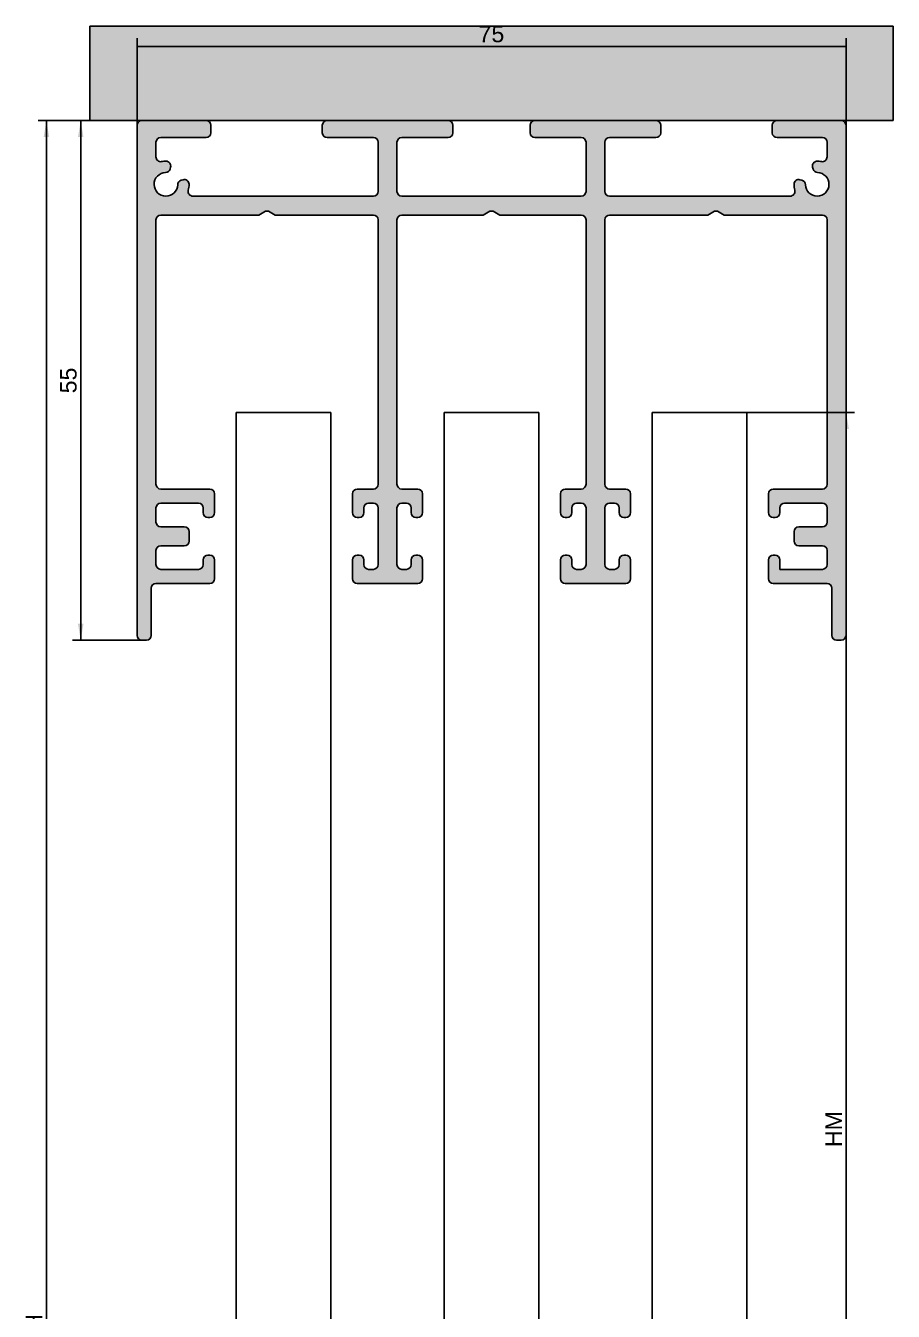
# Model space of a CAD drawing. Header units: millimetres. Extents: x -152 to 557, y 15 to 288.
# Drawn here: x 456 to 547.8, y 151.3 to 287.3 of the extents above; entities that cross this region are included whole.
import ezdxf
from ezdxf.enums import TextEntityAlignment as Align

# ---------------------------------------------------------------- set-up
doc = ezdxf.new("R2010")
doc.units = ezdxf.units.MM
doc.layers.add('Default', color=7, linetype='Continuous')
doc.layers.add('DV3_Default', color=7, linetype='Continuous')
doc.styles.add('SEACAD_Arial', font='arial.ttf')
doc.dimstyles.new('ISO', dxfattribs={"dimtxt": 1.75, "dimasz": 1.75, "dimexe": 0.875, "dimexo": 0, "dimgap": 0.4375, "dimtad": 1, "dimtxsty": 'SEACAD_Arial', "dimblk1": '_SE_FILLED', "dimblk2": '_SE_FILLED', "dimsah": 1, "dimcen": 0.875, "dimadec": 0, "dimazin": 0, "dimtfac": 0.5, "dimtdec": 3, "dimtmove": 0, "dimatfit": 3, "dimfxl": 1, "dimarcsym": 0})

# ---------------------------------------------------------------- blocks, each defined once
blk = doc.blocks.new('SE2')
at = {"layer": 'DV3_Default', "linetype": 'Continuous'}
blk.add_hatch(color=7, dxfattribs=at).paths.add_polyline_path([(462.7655945640333, 277.2853776399273), (547.7655945640473, 277.2853776399273), (547.7655945640479, 287.2853776399273), (462.7655945640333, 287.2853776399273)])
h = blk.add_hatch(color=7, dxfattribs=at)
edge = h.paths.add_edge_path()
edge.add_arc((492.7617618008057, 266.7853776399273), 0.5000000000000004, 0, 90, ccw=False)
edge.add_line((493.2617618008057, 266.7853776399273), (493.2617618008057, 238.7853776399273))
edge.add_arc((492.7617618008056, 238.7853776399273), 0.5000000000000004, 270, 360, ccw=False)
edge.add_line((492.7617618008056, 238.2853776399273), (491.0617618008056, 238.2853776399273))
edge.add_arc((491.0617618008056, 237.7853776399273), 0.5000000000000004, 90, 180)
edge.add_line((490.5617618008056, 237.7853776399273), (490.5617618008056, 235.7853776399273))
edge.add_arc((491.0617618008056, 235.7853776399273), 0.5000000000000004, 180, 270)
edge.add_line((491.0617618008056, 235.2853776399273), (491.2617618008056, 235.2853776399273))
edge.add_arc((491.2617618008057, 235.7853776399273), 0.5000000000000004, 270, 360)
edge.add_line((491.7617618008057, 235.7853776399273), (491.7617618008057, 236.2853776399273))
edge.add_arc((492.2617618008056, 236.2853776399273), 0.499999999999997, 90, 180, ccw=False)
edge.add_line((492.2617618008056, 236.7853776399273), (492.7617618008056, 236.7853776399273))
edge.add_arc((492.7617618008056, 236.2853776399273), 0.5000000000000004, 0, 90, ccw=False)
edge.add_line((493.2617618008056, 236.2853776399273), (493.2617618008056, 230.2853776399273))
edge.add_arc((492.7617618008056, 230.2853776399273), 0.5000000000000004, 270, 360, ccw=False)
edge.add_line((492.7617618008056, 229.7853776399273), (492.2617618008056, 229.7853776399273))
edge.add_arc((492.2617618008056, 230.2853776399273), 0.5000000000000004, 180, 270, ccw=False)
edge.add_line((491.7617618008056, 230.2853776399273), (491.7617618008056, 230.7853776399273))
edge.add_arc((491.2617618008056, 230.7853776399273), 0.499999999999997, 0, 90)
edge.add_line((491.2617618008056, 231.2853776399273), (491.0617618008056, 231.2853776399273))
edge.add_arc((491.0617618008056, 230.7853776399273), 0.5000000000000004, 90, 180)
edge.add_line((490.5617618008056, 230.7853776399273), (490.5617618008056, 228.7853776399273))
edge.add_arc((491.0617618008056, 228.7853776399273), 0.5000000000000004, 180, 270)
edge.add_line((491.0617618008056, 228.2853776399273), (497.4617618008057, 228.2853776399273))
edge.add_arc((497.4617618008056, 228.7853776399273), 0.5000000000000004, 270, 360)
edge.add_line((497.9617618008057, 228.7853776399273), (497.9617618008057, 230.7853776399273))
edge.add_arc((497.4617618008056, 230.7853776399273), 0.499999999999997, 0, 90)
edge.add_line((497.4617618008056, 231.2853776399273), (497.2617618008056, 231.2853776399273))
edge.add_arc((497.2617618008056, 230.7853776399273), 0.5000000000000004, 90, 180)
edge.add_line((496.7617618008056, 230.7853776399273), (496.7617618008056, 230.2853776399273))
edge.add_arc((496.2617618008056, 230.2853776399273), 0.499999999999997, 270, 360, ccw=False)
edge.add_line((496.2617618008056, 229.7853776399273), (495.7617618008056, 229.7853776399273))
edge.add_arc((495.7617618008056, 230.2853776399273), 0.5000000000000004, 180, 270, ccw=False)
edge.add_line((495.2617618008056, 230.2853776399273), (495.2617618008056, 236.2853776399273))
edge.add_arc((495.7617618008056, 236.2853776399273), 0.499999999999997, 90, 180, ccw=False)
edge.add_line((495.7617618008056, 236.7853776399273), (496.2617618008056, 236.7853776399273))
edge.add_arc((496.2617618008056, 236.2853776399273), 0.5000000000000004, 0, 90, ccw=False)
edge.add_line((496.7617618008056, 236.2853776399273), (496.7617618008056, 235.7853776399273))
edge.add_arc((497.2617618008056, 235.7853776399273), 0.5000000000000004, 180, 270)
edge.add_line((497.2617618008056, 235.2853776399273), (497.4617618008056, 235.2853776399273))
edge.add_arc((497.4617618008056, 235.7853776399273), 0.5000000000000004, 270, 360)
edge.add_line((497.9617618008057, 235.7853776399273), (497.9617618008057, 237.7853776399273))
edge.add_arc((497.4617618008056, 237.7853776399273), 0.499999999999997, 0, 90)
edge.add_line((497.4617618008056, 238.2853776399273), (495.7617618008056, 238.2853776399273))
edge.add_arc((495.7617618008056, 238.7853776399273), 0.5000000000000004, 180, 270, ccw=False)
edge.add_line((495.2617618008056, 238.7853776399273), (495.2617618008056, 266.7853776399273))
edge.add_arc((495.7617618008056, 266.7853776399273), 0.5000000000000004, 90, 180, ccw=False)
edge.add_line((495.7617618008056, 267.2853776399273), (504.3957363970213, 267.2853776399273))
edge.add_line((504.3957363970213, 267.2853776399273), (505.0885567200488, 267.6853776399273))
edge.add_line((505.0885567200488, 267.6853776399273), (505.4349668815627, 267.6853776399273))
edge.add_line((505.4349668815627, 267.6853776399273), (506.1277872045902, 267.2853776399273))
edge.add_line((506.1277872045902, 267.2853776399273), (514.7617618008059, 267.2853776399273))
edge.add_arc((514.7617618008059, 266.7853776399273), 0.5000000000000004, 0, 90, ccw=False)
edge.add_line((515.261761800806, 266.7853776399273), (515.261761800806, 238.7853776399273))
edge.add_arc((514.7617618008059, 238.7853776399273), 0.5000000000000004, 270, 360, ccw=False)
edge.add_line((514.7617618008059, 238.2853776399273), (513.0617618008058, 238.2853776399273))
edge.add_arc((513.0617618008059, 237.7853776399273), 0.5000000000000004, 90, 180)
edge.add_line((512.5617618008058, 237.7853776399273), (512.5617618008059, 235.7853776399273))
edge.add_arc((513.0617618008059, 235.7853776399273), 0.4999999999999935, 180, 270)
edge.add_line((513.0617618008059, 235.2853776399273), (513.2617618008059, 235.2853776399273))
edge.add_arc((513.2617618008059, 235.7853776399273), 0.5000000000000004, 270, 360)
edge.add_line((513.7617618008059, 235.7853776399273), (513.7617618008059, 236.2853776399273))
edge.add_arc((514.2617618008059, 236.2853776399273), 0.5000000000000004, 90, 180, ccw=False)
edge.add_line((514.2617618008059, 236.7853776399273), (514.7617618008059, 236.7853776399273))
edge.add_arc((514.7617618008059, 236.2853776399273), 0.5000000000000004, 0, 90, ccw=False)
edge.add_line((515.261761800806, 236.2853776399273), (515.2617618008059, 230.2853776399273))
edge.add_arc((514.7617618008059, 230.2853776399273), 0.4999999999999935, 270, 360, ccw=False)
edge.add_line((514.7617618008059, 229.7853776399273), (514.2617618008059, 229.7853776399273))
edge.add_arc((514.2617618008059, 230.2853776399273), 0.5000000000000004, 180, 270, ccw=False)
edge.add_line((513.7617618008059, 230.2853776399273), (513.7617618008059, 230.7853776399273))
edge.add_arc((513.2617618008059, 230.7853776399273), 0.4999999999999935, 0, 90)
edge.add_line((513.2617618008059, 231.2853776399273), (513.0617618008059, 231.2853776399273))
edge.add_arc((513.0617618008059, 230.7853776399273), 0.5000000000000004, 90, 180)
edge.add_line((512.5617618008058, 230.7853776399273), (512.5617618008059, 228.7853776399273))
edge.add_arc((513.0617618008059, 228.7853776399273), 0.4999999999999935, 180, 270)
edge.add_line((513.0617618008059, 228.2853776399273), (519.4617618008059, 228.2853776399273))
edge.add_arc((519.4617618008059, 228.7853776399273), 0.5000000000000004, 270, 360)
edge.add_line((519.9617618008059, 228.7853776399273), (519.9617618008059, 230.7853776399273))
edge.add_arc((519.4617618008059, 230.7853776399273), 0.5000000000000004, 0, 90)
edge.add_line((519.4617618008059, 231.2853776399273), (519.261761800806, 231.2853776399273))
edge.add_arc((519.2617618008059, 230.7853776399273), 0.5000000000000004, 90, 180)
edge.add_line((518.7617618008056, 230.7853776399273), (518.7617618008059, 230.2853776399273))
edge.add_arc((518.2617618008059, 230.2853776399273), 0.5000000000000004, 270, 360, ccw=False)
edge.add_line((518.2617618008059, 229.7853776399273), (517.7617618008059, 229.7853776399273))
edge.add_arc((517.7617618008059, 230.2853776399273), 0.5000000000000004, 180, 270, ccw=False)
edge.add_line((517.261761800806, 230.2853776399273), (517.2617618008059, 236.2853776399273))
edge.add_arc((517.7617618008059, 236.2853776399273), 0.5000000000000004, 90, 180, ccw=False)
edge.add_line((517.7617618008059, 236.7853776399273), (518.2617618008059, 236.7853776399273))
edge.add_arc((518.2617618008059, 236.2853776399273), 0.5000000000000004, 0, 90, ccw=False)
edge.add_line((518.7617618008056, 236.2853776399273), (518.7617618008059, 235.7853776399273))
edge.add_arc((519.2617618008059, 235.7853776399273), 0.5000000000000004, 180, 270)
edge.add_line((519.2617618008059, 235.2853776399273), (519.4617618008058, 235.2853776399273))
edge.add_arc((519.4617618008059, 235.7853776399273), 0.5000000000000004, 270, 360)
edge.add_line((519.9617618008059, 235.7853776399273), (519.9617618008059, 237.7853776399273))
edge.add_arc((519.4617618008059, 237.7853776399273), 0.5000000000000004, 0, 90)
edge.add_line((519.4617618008059, 238.2853776399273), (517.7617618008059, 238.2853776399273))
edge.add_arc((517.7617618008059, 238.7853776399273), 0.5000000000000004, 180, 270, ccw=False)
edge.add_line((517.261761800806, 238.7853776399273), (517.2617618008059, 266.7853776399273))
edge.add_arc((517.7617618008059, 266.7853776399273), 0.5000000000000004, 90, 180, ccw=False)
edge.add_line((517.7617618008059, 267.2853776399273), (528.1476527786924, 267.2853776399273))
edge.add_line((528.1476527786924, 267.2853776399273), (528.84047310172, 267.6853776399273))
edge.add_line((528.8404731017201, 267.6853776399273), (529.186883263234, 267.6853776399273))
edge.add_line((529.1868832632339, 267.6853776399273), (529.8797035862613, 267.2853776399272))
edge.add_line((529.8797035862614, 267.2853776399273), (540.2655945641482, 267.2853776399273))
edge.add_arc((540.2655945641482, 266.7853776399273), 0.4999999999999727, 0, 90, ccw=False)
edge.add_line((540.765594564148, 266.7853776399273), (540.765594564148, 238.7853776399273))
edge.add_arc((540.2655945641482, 238.7853776399273), 0.5000000000000004, 270, 360, ccw=False)
edge.add_line((540.2655945641482, 238.2853776399273), (535.0655945641482, 238.2853776399273))
edge.add_arc((535.065594564148, 237.7853776399273), 0.5000000000000004, 90, 180)
edge.add_line((534.5655945641481, 237.7853776399273), (534.5655945641481, 235.7853776399273))
edge.add_arc((535.065594564148, 235.7853776399273), 0.5000000000000004, 180, 270)
edge.add_line((535.065594564148, 235.2853776399273), (535.2655945641478, 235.2853776399273))
edge.add_arc((535.265594564148, 235.7853776399273), 0.4999999999999727, 270, 360)
edge.add_line((535.7655945641478, 235.7853776399273), (535.765594564148, 236.2853776399273))
edge.add_arc((536.265594564148, 236.2853776399273), 0.5000000000000004, 90, 180, ccw=False)
edge.add_line((536.265594564148, 236.7853776399273), (540.265594564148, 236.7853776399273))
edge.add_arc((540.2655945641482, 236.2853776399273), 0.5000000000000004, 0, 90, ccw=False)
edge.add_line((540.765594564148, 236.2853776399273), (540.765594564148, 234.7853776399273))
edge.add_arc((540.2655945641482, 234.7853776399273), 0.5000000000000004, 270, 360, ccw=False)
edge.add_line((540.2655945641482, 234.2853776399273), (537.7655945641482, 234.2853776399273))
edge.add_arc((537.765594564148, 233.7853776399273), 0.5000000000000004, 90, 180)
edge.add_line((537.265594564148, 233.7853776399273), (537.265594564148, 232.7853776399273))
edge.add_arc((537.765594564148, 232.7853776399273), 0.5000000000000004, 180, 270)
edge.add_line((537.765594564148, 232.2853776399273), (540.2655945641482, 232.2853776399273))
edge.add_arc((540.2655945641482, 231.7853776399273), 0.5000000000000004, 0, 90, ccw=False)
edge.add_line((540.765594564148, 231.7853776399273), (540.765594564148, 230.2853776399273))
edge.add_arc((540.2655945641482, 230.2853776399273), 0.5000000000000004, 270, 360, ccw=False)
edge.add_line((540.2655945641482, 229.7853776399273), (535.765594564148, 229.7853776399273))
edge.add_line((535.765594564148, 229.7853776399273), (535.765594564148, 230.7853776399273))
edge.add_arc((535.265594564148, 230.7853776399273), 0.5000000000000004, 0, 90)
edge.add_line((535.265594564148, 231.2853776399273), (535.0655945641481, 231.2853776399273))
edge.add_arc((535.065594564148, 230.7853776399273), 0.5000000000000004, 90, 180)
edge.add_line((534.5655945641481, 230.7853776399273), (534.5655945641481, 228.7853776399273))
edge.add_arc((535.065594564148, 228.7853776399273), 0.5000000000000004, 180, 270)
edge.add_line((535.065594564148, 228.2853776399273), (540.765594564148, 228.2853776399273))
edge.add_arc((540.765594564148, 227.7853776399273), 0.5000000000000004, 0, 90, ccw=False)
edge.add_line((541.265594564148, 227.7853776399273), (541.265594564148, 222.7853776399273))
edge.add_arc((541.765594564148, 222.7853776399273), 0.5000000000000004, 180, 270)
edge.add_line((541.765594564148, 222.2853776399273), (542.265594564148, 222.2853776399273))
edge.add_arc((542.265594564148, 222.7853776399273), 0.5000000000000004, 270, 360)
edge.add_line((542.765594564148, 222.7853776399273), (542.765594564148, 276.7853776399273))
edge.add_arc((542.2655945641482, 276.7853776399273), 0.5000000000000004, 0, 90)
edge.add_line((542.2655945641482, 277.2853776399273), (535.4655945641481, 277.2853776399273))
edge.add_arc((535.4655945641481, 276.7853776399273), 0.5000000000000004, 90, 180)
edge.add_line((534.9655945641481, 276.7853776399273), (534.9655945641481, 275.9853776399273))
edge.add_arc((535.4655945641481, 275.9853776399273), 0.5000000000000004, 180, 270)
edge.add_line((535.4655945641481, 275.4853776399273), (540.2655945641482, 275.4853776399273))
edge.add_arc((540.2655945641482, 274.9853776399273), 0.5000000000000004, 0, 90, ccw=False)
edge.add_line((540.765594564148, 274.9853776399273), (540.765594564148, 273.4336490529584))
edge.add_arc((540.2655945641482, 273.4336529891652), 0.5000000000154942, 259.2548613401579, 359.99954894392835, ccw=False)
edge.add_arc((539.7155945641481, 270.5353776399273), 2.449999999999982, 79.254861340155, 90.14283445507488)
edge.add_arc((539.7107333527068, 272.4853715805905), 0.4999999999999901, 90.14283445506823, 194.9999999999944)
edge.add_line((539.2277704395623, 272.3559620580393), (539.2815418301075, 272.1552844965311))
edge.add_arc((539.764504743252, 272.2846940190823), 0.5000000000000058, 195.000000000007, 268.3984504009833)
edge.add_arc((539.7155945641481, 270.5353776399273), 1.249999999999997, -178.39845040098078, 88.39845040097788, ccw=False)
edge.add_arc((537.9662781849931, 270.4864674608234), 0.4999999999999993, 1.601549599016914, 75.00000000000387)
edge.add_line((538.0956877075444, 270.9694303739679), (537.8950101460363, 271.0232017645131))
edge.add_arc((537.7656006234848, 270.5402388513686), 0.5000000000000022, 74.99999999999126, 179.8571655449318)
edge.add_arc((539.7155945641481, 270.5353776399273), 2.45000000000001, 179.8571655449238, 194.7283956008871)
edge.add_arc((536.8625260406106, 269.7853776399273), 0.4999999999999986, -90, 14.728395600890224, ccw=False)
edge.add_line((536.8625260406106, 269.2853776399273), (517.7617618008059, 269.2853776399273))
edge.add_arc((517.7617618008059, 269.7853776399273), 0.4999999999999727, 179.9999999999935, 270, ccw=False)
edge.add_line((517.261761800806, 269.7853776399273), (517.2617618008059, 274.9853776399273))
edge.add_arc((517.7617618008059, 274.9853776399273), 0.5000000000000004, 90, 180, ccw=False)
edge.add_line((517.7617618008059, 275.4853776399273), (522.6617618008058, 275.4853776399273))
edge.add_arc((522.661761800806, 275.9853776399273), 0.5000000000000004, 270, 360)
edge.add_line((523.161761800806, 275.9853776399273), (523.1617618008058, 276.7853776399273))
edge.add_arc((522.661761800806, 276.7853776399273), 0.5000000000000004, 6.513799999999999e-12, 90)
edge.add_line((522.661761800806, 277.2853776399273), (509.8617618008059, 277.2853776399273))
edge.add_arc((509.8617618008059, 276.7853776399273), 0.5000000000000004, 90, 179.9999999999935)
edge.add_line((509.3617618008059, 276.7853776399273), (509.3617618008059, 275.9853776399273))
edge.add_arc((509.8617618008059, 275.9853776399273), 0.5000000000000004, 180, 270)
edge.add_line((509.8617618008059, 275.4853776399273), (514.7617618008059, 275.4853776399273))
edge.add_arc((514.7617618008059, 274.9853776399273), 0.5000000000000004, 0, 90, ccw=False)
edge.add_line((515.261761800806, 274.9853776399273), (515.261761800806, 269.7853776399273))
edge.add_arc((514.7617618008059, 269.7853776399273), 0.5000000000000004, 270, 360, ccw=False)
edge.add_line((514.7617618008059, 269.2853776399273), (495.7617618008056, 269.2853776399273))
edge.add_arc((495.7617618008056, 269.7853776399273), 0.5000000000000004, 180, 270, ccw=False)
edge.add_line((495.2617618008056, 269.7853776399273), (495.2617618008056, 274.9853776399273))
edge.add_arc((495.7617618008056, 274.9853776399273), 0.5000000000000004, 90, 180, ccw=False)
edge.add_line((495.7617618008056, 275.4853776399273), (500.6617618008056, 275.4853776399273))
edge.add_arc((500.6617618008057, 275.9853776399273), 0.5000000000000004, 270, 360)
edge.add_line((501.1617618008057, 275.9853776399273), (501.1617618008056, 276.7853776399273))
edge.add_arc((500.6617618008057, 276.7853776399273), 0.5000000000000004, 0, 90.00000000001303)
edge.add_line((500.6617618008056, 277.2853776399273), (487.8617618008056, 277.2853776399273))
edge.add_arc((487.8617618008057, 276.7853776399273), 0.4999999999999727, 90, 180)
edge.add_line((487.3617618008057, 276.7853776399273), (487.3617618008057, 275.9853776399273))
edge.add_arc((487.8617618008057, 275.9853776399273), 0.5000000000000004, 180, 270)
edge.add_line((487.8617618008057, 275.4853776399273), (492.7617618008057, 275.4853776399273))
edge.add_arc((492.7617618008057, 274.9853776399273), 0.4999999999999727, 0, 90, ccw=False)
edge.add_line((493.2617618008056, 274.9853776399273), (493.2617618008057, 269.7853776399273))
edge.add_arc((492.7617618008057, 269.7853776399273), 0.5000000000000004, 270, 360, ccw=False)
edge.add_line((492.7617618008057, 269.2853776399273), (473.6686630876856, 269.2853776399273))
edge.add_arc((473.6686630876854, 269.7853776399273), 0.5000000000000004, 165.2716043991161, 270, ccw=False)
edge.add_arc((470.8155945641481, 270.5353776399273), 2.449999999999996, 345.2716043991125, 360.1428344550762)
edge.add_arc((472.7655885048113, 270.5402388513686), 0.4999999999999971, 0.142834455068239, 105.0000000000024)
edge.add_line((472.63617898226, 271.0232017645131), (472.4355014207518, 270.9694303739679))
edge.add_arc((472.5649109433031, 270.4864674608234), 0.5000000000000022, 105.0000000000024, 178.3984504009833)
edge.add_arc((470.8155945641481, 270.5353776399273), 1.249999999999997, 91.60154959901928, 358.39845040098055, ccw=False)
edge.add_arc((470.7666843850441, 272.2846940190823), 0.4999999999999987, 271.6015495990231, 344.9999999999993)
edge.add_line((471.2496472981887, 272.1552844965311), (471.3034186887339, 272.3559620580393))
edge.add_arc((470.8204557755893, 272.4853715805905), 0.4999999999999986, 345.0000000000056, 449.8571655449252)
edge.add_arc((470.8155945641481, 270.5353776399273), 2.45000000000001, 89.85716554492382, 100.7451386598435)
edge.add_arc((470.265594564148, 273.4336529891652), 0.4999999999999961, 180.0004510560782, 280.7451386598488, ccw=False)
edge.add_line((469.7655945641636, 273.4336490529584), (469.7655945641481, 274.9853776399273))
edge.add_arc((470.265594564148, 274.9853776399273), 0.5000000000000004, 90, 180, ccw=False)
edge.add_line((470.265594564148, 275.4853776399273), (475.065594564148, 275.4853776399273))
edge.add_arc((475.0655945641481, 275.9853776399273), 0.5000000000000004, 270, 360)
edge.add_line((475.5655945641481, 275.9853776399273), (475.5655945641481, 276.7853776399273))
edge.add_arc((475.0655945641481, 276.7853776399273), 0.5000000000000004, 0, 90)
edge.add_line((475.0655945641481, 277.2853776399273), (468.2655945641482, 277.2853776399273))
edge.add_arc((468.265594564148, 276.7853776399273), 0.5000000000000004, 90, 180)
edge.add_line((467.765594564148, 276.7853776399273), (467.765594564148, 222.7853776399273))
edge.add_arc((468.265594564148, 222.7853776399273), 0.5000000000000004, 180, 270)
edge.add_line((468.265594564148, 222.2853776399273), (468.765594564148, 222.2853776399273))
edge.add_arc((468.765594564148, 222.7853776399273), 0.5000000000000004, 270, 360)
edge.add_line((469.265594564148, 222.7853776399273), (469.265594564148, 227.7853776399273))
edge.add_arc((469.765594564148, 227.7853776399273), 0.5000000000000004, 90, 180, ccw=False)
edge.add_line((469.765594564148, 228.2853776399273), (475.465594564148, 228.2853776399273))
edge.add_arc((475.465594564148, 228.7853776399273), 0.5000000000000004, 270, 360)
edge.add_line((475.965594564148, 228.7853776399273), (475.965594564148, 230.7853776399273))
edge.add_arc((475.465594564148, 230.7853776399273), 0.5000000000000004, 0, 90)
edge.add_line((475.465594564148, 231.2853776399273), (475.265594564148, 231.2853776399273))
edge.add_arc((475.2655945641481, 230.7853776399273), 0.5000000000000004, 90, 180)
edge.add_line((474.7655945641481, 230.7853776399273), (474.7655945641481, 230.2853776399273))
edge.add_arc((474.265594564148, 230.2853776399273), 0.5000000000000004, 270, 360, ccw=False)
edge.add_line((474.265594564148, 229.7853776399273), (470.265594564148, 229.7853776399273))
edge.add_arc((470.265594564148, 230.2853776399273), 0.5000000000000004, 180, 270, ccw=False)
edge.add_line((469.765594564148, 230.2853776399273), (469.765594564148, 231.7853776399273))
edge.add_arc((470.265594564148, 231.7853776399273), 0.5000000000000004, 90, 180, ccw=False)
edge.add_line((470.265594564148, 232.2853776399273), (472.765594564148, 232.2853776399273))
edge.add_arc((472.765594564148, 232.7853776399273), 0.5000000000000004, 270, 360)
edge.add_line((473.265594564148, 232.7853776399273), (473.265594564148, 233.7853776399273))
edge.add_arc((472.765594564148, 233.7853776399273), 0.5000000000000004, 0, 90)
edge.add_line((472.765594564148, 234.2853776399273), (470.265594564148, 234.2853776399273))
edge.add_arc((470.265594564148, 234.7853776399273), 0.5000000000000004, 180, 270, ccw=False)
edge.add_line((469.765594564148, 234.7853776399273), (469.765594564148, 236.2853776399273))
edge.add_arc((470.265594564148, 236.2853776399273), 0.5000000000000004, 90, 180, ccw=False)
edge.add_line((470.265594564148, 236.7853776399273), (474.265594564148, 236.7853776399273))
edge.add_arc((474.265594564148, 236.2853776399273), 0.5000000000000004, 0, 90, ccw=False)
edge.add_line((474.7655945641481, 236.2853776399273), (474.7655945641481, 235.7853776399273))
edge.add_arc((475.2655945641481, 235.7853776399273), 0.5000000000000004, 180, 270)
edge.add_line((475.2655945641481, 235.2853776399273), (475.4655945641481, 235.2853776399273))
edge.add_arc((475.465594564148, 235.7853776399273), 0.5000000000000004, 270, 360)
edge.add_line((475.965594564148, 235.7853776399273), (475.965594564148, 237.7853776399273))
edge.add_arc((475.465594564148, 237.7853776399273), 0.5000000000000004, 0, 90)
edge.add_line((475.465594564148, 238.2853776399273), (470.265594564148, 238.2853776399273))
edge.add_arc((470.265594564148, 238.7853776399273), 0.5000000000000004, 180, 270, ccw=False)
edge.add_line((469.765594564148, 238.7853776399273), (469.765594564148, 266.7853776399273))
edge.add_arc((470.265594564148, 266.7853776399273), 0.5000000000000004, 90, 180, ccw=False)
edge.add_line((470.265594564148, 267.2853776399273), (480.6476527786924, 267.2853776399273))
edge.add_line((480.6476527786924, 267.2853776399273), (481.34047310172, 267.6853776399273))
edge.add_line((481.34047310172, 267.6853776399273), (481.6868832632338, 267.6853776399273))
edge.add_line((481.6868832632338, 267.6853776399273), (482.3797035862614, 267.2853776399272))
edge.add_line((482.3797035862614, 267.2853776399273), (492.7617618008056, 267.2853776399273))
at = {"layer": 'DV3_Default', "color": 7, "linetype": 'Continuous'}
for p, q in [((462.765594564, 287.2853776399), (547.765594564, 287.2853776399)), ((462.765594564, 287.2853776399), (462.765594564, 277.2853776399)), ((547.765594564, 277.2853776399), (547.765594564, 287.2853776399)), ((462.765594564, 277.2853776399), (547.765594564, 277.2853776399)), ((467.7655945641, 222.7853776399), (467.7655945641, 276.7853776399)), ((468.2655945641, 277.2853776399), (475.0655945641, 277.2853776399)), ((475.5655945641, 275.9853776399), (475.5655945641, 276.7853776399)), ((487.3617618008, 276.7853776399), (487.3617618008, 275.9853776399)), ((487.8617618008, 277.2853776399), (500.6617618008, 277.2853776399)), ((501.1617618008, 275.9853776399), (501.1617618008, 276.7853776399)), ((509.3617618008, 276.7853776399), (509.3617618008, 275.9853776399)), ((523.1617618008, 275.9853776399), (523.1617618008, 276.7853776399)), ((534.9655945641, 276.7853776399), (534.9655945641, 275.9853776399)), ((535.4655945641, 277.2853776399), (542.2655945641001, 277.2853776399)), ((542.7655945641001, 276.7853776399), (542.7655945641001, 222.7853776399)), ((469.7655945641, 273.433649053), (469.7655945641, 274.9853776399)), ((470.2655945641, 275.4853776399), (475.0655945641, 275.4853776399)), ((487.8617618008, 275.4853776399), (492.7617618008, 275.4853776399)), ((493.2617618008, 274.9853776399), (493.2617618008, 269.7853776399)), ((495.2617618008, 269.7853776399), (495.2617618008, 274.9853776399)), ((495.7617618008, 275.4853776399), (500.6617618008, 275.4853776399)), ((509.8617618008, 275.4853776399), (514.7617618008001, 275.4853776399)), ((515.2617618008001, 274.9853776399), (515.2617618008001, 269.7853776399)), ((517.2617618008001, 269.7853776399), (517.2617618008001, 274.9853776399)), ((517.7617618008001, 275.4853776399), (522.6617618008, 275.4853776399)), ((535.4655945641, 275.4853776399), (540.2655945641001, 275.4853776399)), ((540.7655945641001, 274.9853776399), (540.7655945641001, 273.433649053)), ((471.3034186887, 272.355962058), (471.2496472982, 272.1552844965)), ((539.2815418301, 272.1552844965), (539.2277704396, 272.355962058)), ((472.6361789823, 271.0232017645), (472.4355014208, 270.969430374)), ((538.0956877075, 270.969430374), (537.895010146, 271.0232017645)), ((473.6686630876999, 269.2853776399), (492.7617618008, 269.2853776399)), ((495.7617618008, 269.2853776399), (514.7617618008001, 269.2853776399)), ((517.7617618008001, 269.2853776399), (536.8625260406, 269.2853776399)), ((469.7655945641, 238.7853776399), (469.7655945641, 266.7853776399)), ((480.6476527787, 267.2853776399), (470.2655945641, 267.2853776399)), ((480.6476527787, 267.2853776399), (481.3404731017, 267.6853776399)), ((481.3404731017, 267.6853776399), (481.6868832632, 267.6853776399)), ((481.6868832632, 267.6853776399), (482.3797035863, 267.2853776399)), ((492.7617618008, 267.2853776399), (482.3797035863, 267.2853776399)), ((493.2617618008, 266.7853776399), (493.2617618008, 238.7853776399)), ((495.2617618008, 238.7853776399), (495.2617618008, 266.7853776399)), ((504.395736397, 267.2853776399), (495.7617618008, 267.2853776399)), ((504.395736397, 267.2853776399), (505.08855672, 267.6853776399)), ((505.08855672, 267.6853776399), (505.4349668816, 267.6853776399)), ((505.4349668816, 267.6853776399), (506.1277872046, 267.2853776399)), ((514.7617618008001, 267.2853776399), (506.1277872046, 267.2853776399)), ((515.2617618008001, 266.7853776399), (515.2617618008001, 238.7853776399)), ((517.2617618008001, 238.7853776399), (517.2617618008001, 266.7853776399)), ((528.1476527787, 267.2853776399), (517.7617618008001, 267.2853776399)), ((528.1476527787, 267.2853776399), (528.8404731017, 267.6853776399)), ((528.8404731017, 267.6853776399), (529.1868832632, 267.6853776399)), ((529.1868832632, 267.6853776399), (529.8797035863, 267.2853776399)), ((540.2655945641001, 267.2853776399), (529.8797035863, 267.2853776399)), ((540.7655945641001, 266.7853776399), (540.7655945641001, 238.7853776399)), ((478.2655945637, 246.3853045313), (478.2655945637, 116.8853045313)), ((488.2655945637, 246.3853045313), (478.2655945637, 246.3853045313)), ((488.2655945637, 246.3853045313), (488.2655945637, 116.8853045313)), ((500.2655945637, 246.3853045307), (500.2655945637, 116.8853045307)), ((510.2655945637, 246.3853045307), (500.2655945637, 246.3853045307)), ((510.2655945637, 246.3853045307), (510.2655945637, 116.8853045307)), ((522.2655945644, 116.8853045313), (522.2655945644, 246.3853045313)), ((522.2655945644, 246.3853045313), (532.2655945644, 246.3853045313)), ((532.2655945644, 116.8853045313), (532.2655945644, 246.3853045313)), ((470.2655945641, 238.2853776399), (475.4655945641001, 238.2853776399)), ((491.0617618008, 238.2853776399), (492.7617618008, 238.2853776399)), ((497.4617618008, 238.2853776399), (495.7617618008, 238.2853776399)), ((513.0617618008, 238.2853776399), (514.7617618008001, 238.2853776399)), ((519.4617618008, 238.2853776399), (517.7617618008001, 238.2853776399)), ((535.0655945641, 238.2853776399), (540.2655945641001, 238.2853776399)), ((474.2655945641, 236.7853776399), (470.2655945641, 236.7853776399)), ((475.9655945641001, 237.7853776399), (475.9655945641001, 235.7853776399)), ((490.5617618008, 235.7853776399), (490.5617618008, 237.7853776399)), ((492.7617618008, 236.7853776399), (492.2617618008, 236.7853776399)), ((495.7617618008, 236.7853776399), (496.2617618008, 236.7853776399)), ((497.9617618008, 235.7853776399), (497.9617618008, 237.7853776399)), ((512.5617618008, 235.7853776399), (512.5617618008, 237.7853776399)), ((514.7617618008001, 236.7853776399), (514.2617618008001, 236.7853776399)), ((517.7617618008001, 236.7853776399), (518.2617618008001, 236.7853776399)), ((519.9617618008, 235.7853776399), (519.9617618008, 237.7853776399)), ((534.5655945641, 235.7853776399), (534.5655945641, 237.7853776399)), ((540.2655945641001, 236.7853776399), (536.2655945641001, 236.7853776399)), ((469.7655945641, 234.7853776399), (469.7655945641, 236.2853776399)), ((474.7655945641, 235.7853776399), (474.7655945641, 236.2853776399)), ((491.7617618008, 236.2853776399), (491.7617618008, 235.7853776399)), ((493.2617618008, 236.2853776399), (493.2617618008, 230.2853776399)), ((495.2617618008, 230.2853776399), (495.2617618008, 236.2853776399)), ((496.7617618008, 236.2853776399), (496.7617618008, 235.7853776399)), ((513.7617618008001, 236.2853776399), (513.7617618008001, 235.7853776399)), ((515.2617618008001, 236.2853776399), (515.2617618008001, 230.2853776399)), ((517.2617618008001, 230.2853776399), (517.2617618008001, 236.2853776399)), ((518.7617618008001, 236.2853776399), (518.7617618008001, 235.7853776399)), ((535.7655945641001, 236.2853776399), (535.7655945641001, 235.7853776399)), ((540.7655945641001, 236.2853776399), (540.7655945641001, 234.7853776399)), ((470.2655945641, 234.2853776399), (472.7655945641, 234.2853776399)), ((475.4655945641001, 235.2853776399), (475.2655945641, 235.2853776399)), ((491.2617618008, 235.2853776399), (491.0617618008, 235.2853776399)), ((497.2617618008, 235.2853776399), (497.4617618008, 235.2853776399)), ((513.2617618008001, 235.2853776399), (513.0617618008, 235.2853776399)), ((519.2617618008001, 235.2853776399), (519.4617618008, 235.2853776399)), ((535.2655945641001, 235.2853776399), (535.0655945641, 235.2853776399)), ((540.2655945641001, 234.2853776399), (537.7655945641001, 234.2853776399)), ((473.2655945641, 233.7853776399), (473.2655945641, 232.7853776399)), ((537.2655945641001, 233.7853776399), (537.2655945641001, 232.7853776399)), ((469.7655945641, 230.2853776399), (469.7655945641, 231.7853776399)), ((472.7655945641, 232.2853776399), (470.2655945641, 232.2853776399)), ((537.7655945641001, 232.2853776399), (540.2655945641001, 232.2853776399)), ((540.7655945641001, 231.7853776399), (540.7655945641001, 230.2853776399)), ((474.7655945641, 230.2853776399), (474.7655945641, 230.7853776399)), ((475.2655945641, 231.2853776399), (475.4655945641001, 231.2853776399)), ((475.9655945641001, 230.7853776399), (475.9655945641001, 228.7853776399)), ((490.5617618008, 228.7853776399), (490.5617618008, 230.7853776399)), ((491.0617618008, 231.2853776399), (491.2617618008, 231.2853776399)), ((491.7617618008, 230.7853776399), (491.7617618008, 230.2853776399)), ((496.7617618008, 230.7853776399), (496.7617618008, 230.2853776399)), ((497.4617618008, 231.2853776399), (497.2617618008, 231.2853776399)), ((497.9617618008, 228.7853776399), (497.9617618008, 230.7853776399)), ((512.5617618008, 228.7853776399), (512.5617618008, 230.7853776399)), ((513.0617618008, 231.2853776399), (513.2617618008001, 231.2853776399)), ((513.7617618008001, 230.7853776399), (513.7617618008001, 230.2853776399)), ((518.7617618008001, 230.7853776399), (518.7617618008001, 230.2853776399)), ((519.4617618008, 231.2853776399), (519.2617618008001, 231.2853776399)), ((519.9617618008, 228.7853776399), (519.9617618008, 230.7853776399)), ((534.5655945641, 230.7853776399), (534.5655945641, 228.7853776399)), ((535.0655945641, 231.2853776399), (535.2655945641001, 231.2853776399)), ((535.7655945641001, 230.7853776399), (535.7655945641001, 229.7853776399)), ((470.2655945641, 229.7853776399), (474.2655945641, 229.7853776399)), ((492.2617618008, 229.7853776399), (492.7617618008, 229.7853776399)), ((496.2617618008, 229.7853776399), (495.7617618008, 229.7853776399)), ((514.2617618008001, 229.7853776399), (514.7617618008001, 229.7853776399)), ((518.2617618008001, 229.7853776399), (517.7617618008001, 229.7853776399)), ((540.2655945641001, 229.7853776399), (535.7655945641001, 229.7853776399)), ((469.2655945641, 222.7853776399), (469.2655945641, 227.7853776399)), ((475.4655945641001, 228.2853776399), (469.7655945641, 228.2853776399)), ((497.4617618008, 228.2853776399), (491.0617618008, 228.2853776399)), ((519.4617618008, 228.2853776399), (513.0617618008, 228.2853776399)), ((535.0655945641, 228.2853776399), (540.7655945641001, 228.2853776399)), ((541.2655945641001, 227.7853776399), (541.2655945641001, 222.7853776399)), ((468.7655945641, 222.2853776399), (468.2655945641, 222.2853776399)), ((542.2655945641001, 222.2853776399), (541.7655945641001, 222.2853776399))]:
    blk.add_line(p, q, dxfattribs=at)
for centre, radius, start, end in [((468.2655945641, 276.7853776399), 0.5000000000000004, 90, 180), ((475.0655945641, 276.7853776399), 0.5000000000000004, 0, 90), ((487.8617618008, 276.7853776399), 0.4999999999999727, 90, 180), ((500.6617618008, 276.7853776399), 0.5000000000000004, 0, 90), ((509.8617618008, 276.7853776399), 0.5000000000000004, 90, 180), ((522.6617618008, 276.7853776399), 0.5000000000000004, 0, 90), ((535.4655945641, 276.7853776399), 0.5000000000000004, 90, 180), ((542.2655945641001, 276.7853776399), 0.5000000000000004, 0, 90), ((470.2655945641, 274.9853776399), 0.5000000000000004, 90, 180), ((475.0655945641, 275.9853776399), 0.5000000000000004, 270, 0), ((487.8617618008, 275.9853776399), 0.5000000000000004, 180, 270), ((492.7617618008, 274.9853776399), 0.4999999999999727, 0, 90), ((495.7617618008, 274.9853776399), 0.5000000000000004, 90, 180), ((500.6617618008, 275.9853776399), 0.5000000000000004, 270, 0), ((509.8617618008, 275.9853776399), 0.5000000000000004, 180, 270), ((514.7617618008001, 274.9853776399), 0.5000000000000004, 0, 90), ((517.7617618008001, 274.9853776399), 0.5000000000000004, 90, 180), ((522.6617618008, 275.9853776399), 0.5000000000000004, 270, 0), ((535.4655945641, 275.9853776399), 0.5000000000000004, 180, 270), ((540.2655945641001, 274.9853776399), 0.5000000000000004, 0, 90), ((470.2655945641, 273.4336529892), 0.4999999999999961, 180.0004510561, 280.7451386598), ((470.8155945641, 270.5353776399), 2.45000000000001, 89.8571655449, 100.7451386598), ((470.766684385, 272.2846940191), 0.4999999999999987, 271.601549599, 345), ((470.8204557756, 272.4853715806), 0.4999999999999986, 345, 89.8571655449), ((539.7107333527, 272.4853715806), 0.4999999999999901, 90.1428344551, 195), ((539.7645047433, 272.2846940191), 0.5000000000000058, 195, 268.398450401), ((539.7155945641, 270.5353776399), 2.449999999999982, 79.25486134020001, 90.1428344551), ((540.2655945641001, 273.4336529892), 0.5000000000154942, 259.2548613402, 359.9995489439), ((470.8155945641, 270.5353776399), 1.249999999999997, 91.601549599, 358.398450401), ((472.5649109433, 270.4864674608), 0.5000000000000022, 105, 178.398450401), ((472.7655885048, 270.5402388514), 0.4999999999999971, 0.1428344551, 105), ((537.7656006235, 270.5402388514), 0.5000000000000022, 75.00000000000001, 179.8571655449), ((537.966278185, 270.4864674608), 0.4999999999999993, 1.601549599, 75.00000000000001), ((539.7155945641, 270.5353776399), 1.249999999999997, 181.601549599, 88.398450401), ((473.6686630876999, 269.7853776399), 0.5000000000000004, 165.2716043991, 270), ((470.8155945641, 270.5353776399), 2.449999999999996, 345.2716043991001, 0.1428344551), ((492.7617618008, 269.7853776399), 0.5000000000000004, 270, 0), ((495.7617618008, 269.7853776399), 0.5000000000000004, 180, 270), ((514.7617618008001, 269.7853776399), 0.5000000000000004, 270, 0), ((517.7617618008001, 269.7853776399), 0.4999999999999727, 180, 270), ((536.8625260406, 269.7853776399), 0.4999999999999986, 270, 14.7283956009), ((539.7155945641, 270.5353776399), 2.45000000000001, 179.8571655449, 194.7283956009), ((470.2655945641, 266.7853776399), 0.5000000000000004, 90, 180), ((492.7617618008, 266.7853776399), 0.5000000000000004, 0, 90), ((495.7617618008, 266.7853776399), 0.5000000000000004, 90, 180), ((514.7617618008001, 266.7853776399), 0.5000000000000004, 0, 90), ((517.7617618008001, 266.7853776399), 0.5000000000000004, 90, 180), ((540.2655945641001, 266.7853776399), 0.4999999999999727, 0, 90), ((470.2655945641, 238.7853776399), 0.5000000000000004, 180, 270), ((475.4655945641001, 237.7853776399), 0.5000000000000004, 0, 90), ((491.0617618008, 237.7853776399), 0.5000000000000004, 90, 180), ((492.7617618008, 238.7853776399), 0.5000000000000004, 270, 0), ((495.7617618008, 238.7853776399), 0.5000000000000004, 180, 270), ((497.4617618008, 237.7853776399), 0.499999999999997, 0, 90), ((513.0617618008, 237.7853776399), 0.5000000000000004, 90, 180), ((514.7617618008001, 238.7853776399), 0.5000000000000004, 270, 0), ((517.7617618008001, 238.7853776399), 0.5000000000000004, 180, 270), ((519.4617618008, 237.7853776399), 0.5000000000000004, 0, 90), ((535.0655945641, 237.7853776399), 0.5000000000000004, 90, 180), ((540.2655945641001, 238.7853776399), 0.5000000000000004, 270, 0), ((470.2655945641, 236.2853776399), 0.5000000000000004, 90, 180), ((474.2655945641, 236.2853776399), 0.5000000000000004, 0, 90), ((492.2617618008, 236.2853776399), 0.499999999999997, 90, 180), ((492.7617618008, 236.2853776399), 0.5000000000000004, 0, 90), ((495.7617618008, 236.2853776399), 0.499999999999997, 90, 180), ((496.2617618008, 236.2853776399), 0.5000000000000004, 0, 90), ((514.2617618008001, 236.2853776399), 0.5000000000000004, 90, 180), ((514.7617618008001, 236.2853776399), 0.5000000000000004, 0, 90), ((517.7617618008001, 236.2853776399), 0.5000000000000004, 90, 180), ((518.2617618008001, 236.2853776399), 0.5000000000000004, 0, 90), ((536.2655945641001, 236.2853776399), 0.5000000000000004, 90, 180), ((540.2655945641001, 236.2853776399), 0.5000000000000004, 0, 90), ((475.2655945641, 235.7853776399), 0.5000000000000004, 180, 270), ((475.4655945641001, 235.7853776399), 0.5000000000000004, 270, 0), ((491.0617618008, 235.7853776399), 0.5000000000000004, 180, 270), ((491.2617618008, 235.7853776399), 0.5000000000000004, 270, 0), ((497.2617618008, 235.7853776399), 0.5000000000000004, 180, 270), ((497.4617618008, 235.7853776399), 0.5000000000000004, 270, 0), ((513.0617618008, 235.7853776399), 0.4999999999999935, 180, 270), ((513.2617618008001, 235.7853776399), 0.5000000000000004, 270, 0), ((519.2617618008001, 235.7853776399), 0.5000000000000004, 180, 270), ((519.4617618008, 235.7853776399), 0.5000000000000004, 270, 0), ((535.0655945641, 235.7853776399), 0.5000000000000004, 180, 270), ((535.2655945641001, 235.7853776399), 0.4999999999999727, 270, 0), ((470.2655945641, 234.7853776399), 0.5000000000000004, 180, 270), ((472.7655945641, 233.7853776399), 0.5000000000000004, 0, 90), ((537.7655945641001, 233.7853776399), 0.5000000000000004, 90, 180), ((540.2655945641001, 234.7853776399), 0.5000000000000004, 270, 0), ((472.7655945641, 232.7853776399), 0.5000000000000004, 270, 0), ((537.7655945641001, 232.7853776399), 0.5000000000000004, 180, 270), ((470.2655945641, 231.7853776399), 0.5000000000000004, 90, 180), ((540.2655945641001, 231.7853776399), 0.5000000000000004, 0, 90), ((470.2655945641, 230.2853776399), 0.5000000000000004, 180, 270), ((474.2655945641, 230.2853776399), 0.5000000000000004, 270, 0), ((475.2655945641, 230.7853776399), 0.5000000000000004, 90, 180), ((475.4655945641001, 230.7853776399), 0.5000000000000004, 0, 90), ((491.0617618008, 230.7853776399), 0.5000000000000004, 90, 180), ((491.2617618008, 230.7853776399), 0.499999999999997, 0, 90), ((492.2617618008, 230.2853776399), 0.5000000000000004, 180, 270), ((492.7617618008, 230.2853776399), 0.5000000000000004, 270, 0), ((495.7617618008, 230.2853776399), 0.5000000000000004, 180, 270), ((496.2617618008, 230.2853776399), 0.499999999999997, 270, 0), ((497.2617618008, 230.7853776399), 0.5000000000000004, 90, 180), ((497.4617618008, 230.7853776399), 0.499999999999997, 0, 90), ((513.0617618008, 230.7853776399), 0.5000000000000004, 90, 180), ((513.2617618008001, 230.7853776399), 0.4999999999999935, 0, 90), ((514.2617618008001, 230.2853776399), 0.5000000000000004, 180, 270), ((514.7617618008001, 230.2853776399), 0.4999999999999935, 270, 0), ((517.7617618008001, 230.2853776399), 0.5000000000000004, 180, 270), ((518.2617618008001, 230.2853776399), 0.5000000000000004, 270, 0), ((519.2617618008001, 230.7853776399), 0.5000000000000004, 90, 180), ((519.4617618008, 230.7853776399), 0.5000000000000004, 0, 90), ((535.0655945641, 230.7853776399), 0.5000000000000004, 90, 180), ((535.2655945641001, 230.7853776399), 0.5000000000000004, 0, 90), ((540.2655945641001, 230.2853776399), 0.5000000000000004, 270, 0), ((475.4655945641001, 228.7853776399), 0.5000000000000004, 270, 0), ((491.0617618008, 228.7853776399), 0.5000000000000004, 180, 270), ((497.4617618008, 228.7853776399), 0.5000000000000004, 270, 0), ((513.0617618008, 228.7853776399), 0.4999999999999935, 180, 270), ((519.4617618008, 228.7853776399), 0.5000000000000004, 270, 0), ((535.0655945641, 228.7853776399), 0.5000000000000004, 180, 270), ((469.7655945641, 227.7853776399), 0.5000000000000004, 90, 180), ((540.7655945641001, 227.7853776399), 0.5000000000000004, 0, 90), ((468.2655945641, 222.7853776399), 0.5000000000000004, 180, 270), ((468.7655945641, 222.7853776399), 0.5000000000000004, 270, 0), ((541.7655945641001, 222.7853776399), 0.5000000000000004, 180, 270), ((542.2655945641001, 222.7853776399), 0.5000000000000004, 270, 0)]:
    blk.add_arc(centre, radius, start, end, dxfattribs=at)
blk = doc.blocks.new('DMBLK27')
at = {"layer": 'Default', "linetype": 'Continuous', "transparency": 16777216}
for points in [[(469.5155946181648, 285.4286124482357), (467.765594564148, 285.1369457725663), (469.5155946181648, 284.8452790968968)], [(541.0155974903637, 285.4286124482357), (541.0155974903637, 284.8452790968968), (542.7655975443803, 285.1369457725663)]]:
    blk.add_hatch(color=7, dxfattribs=at).paths.add_polyline_path(points)
at = {"layer": 'Default', "color": 7, "linetype": 'Continuous', "transparency": 16777216}
for p, q in [((467.7655945641, 276.7853776399), (467.7655945641, 286.0119457996)), ((542.7655945641001, 276.7853776399), (542.7655945641001, 286.0119457996)), ((467.7655945641, 285.1369457726), (542.7655975444001, 285.1369457726))]:
    blk.add_line(p, q, dxfattribs=at)
at = {"layer": 'Default', "color": 7, "linetype": 'Continuous', "transparency": 16777216, "style": 'SEACAD_Arial'}
blk.add_text('75', height=1.75, dxfattribs=at).set_placement((503.8960308369, 287.3244457726), align=Align.TOP_LEFT)
blk = doc.blocks.new('_SE_FILLED')
at = {"color": 0}
blk.add_line((0, 0), (-1, 0), dxfattribs=at)
blk.add_solid([(0, 0), (-1, -0.1665), (-1, 0.1665), (0, 0)], dxfattribs=at)
blk = doc.blocks.new('DMBLK28')
at = {"layer": 'Default', "linetype": 'Continuous', "transparency": 16777216}
for points in [[(461.5139704624157, 275.5353775859106), (462.0973038137546, 275.5353775859106), (461.8056371380852, 277.2853776399273)], [(461.5139704624157, 224.0353779919672), (461.8056371380852, 222.2853779379505), (462.0973038137546, 224.0353779919672)]]:
    blk.add_hatch(color=7, dxfattribs=at).paths.add_polyline_path(points)
at = {"layer": 'Default', "color": 7, "linetype": 'Continuous', "transparency": 16777216}
for p, q in [((462.765594564, 277.2853776399), (460.9306371111, 277.2853776399)), ((461.8056371381, 277.2853776399), (461.8056371381, 222.285377938)), ((468.2655945641, 222.2853776399), (460.9306371111, 222.2853776399))]:
    blk.add_line(p, q, dxfattribs=at)
at = {"layer": 'Default', "color": 7, "linetype": 'Continuous', "transparency": 16777216, "style": 'SEACAD_Arial'}
blk.add_text('55', height=1.75, rotation=90, dxfattribs=at).set_placement((459.6181371381, 248.4158125715), align=Align.TOP_LEFT)
blk = doc.blocks.new('DMBLK29')
at = {"layer": 'Default', "linetype": 'Continuous', "transparency": 16777216}
for points in [[(543.0708201121274, 244.6353044773255), (542.7791534364579, 246.3853045313422), (542.4874867607883, 244.6353044773255)], [(543.0708201121274, 97.63530506219608), (542.4874867607883, 97.63530506219608), (542.7791534364579, 95.88530500817936)]]:
    blk.add_hatch(color=7, dxfattribs=at).paths.add_polyline_path(points)
at = {"layer": 'Default', "color": 7, "linetype": 'Continuous', "transparency": 16777216}
for p, q in [((527.2655945644, 246.3853045313), (543.6541534634999, 246.3853045313)), ((542.7791534365, 246.3853045313), (542.7791534365, 95.88530500819999)), ((527.2655945644, 95.8853045313), (543.6541534634999, 95.8853045313))]:
    blk.add_line(p, q, dxfattribs=at)
at = {"layer": 'Default', "color": 7, "linetype": 'Continuous', "transparency": 16777216, "style": 'SEACAD_Arial'}
blk.add_text('HM', height=1.75, rotation=90, dxfattribs=at).set_placement((540.5916534365, 168.6396525958), align=Align.TOP_LEFT)
blk = doc.blocks.new('DMBLK30')
at = {"layer": 'Default', "linetype": 'Continuous', "transparency": 16777216}
for points in [[(457.8822768804508, 275.5353775859106), (458.4656102317897, 275.5353775859106), (458.1739435561203, 277.2853776399273)], [(457.8822768804508, 25.83529372292043), (458.1739435561203, 24.08529366890372), (458.4656102317897, 25.83529372292043)]]:
    blk.add_hatch(color=7, dxfattribs=at).paths.add_polyline_path(points)
at = {"layer": 'Default', "color": 7, "linetype": 'Continuous', "transparency": 16777216}
for p, q in [((478.2655945637, 277.2853776399), (457.2989435291, 277.2853776399)), ((458.1739435561, 277.2853776399), (458.1739435561, 24.0852936689)), ((462.765594564, 24.0853045314), (457.2989435291, 24.0853045314))]:
    blk.add_line(p, q, dxfattribs=at)
at = {"layer": 'Default', "color": 7, "linetype": 'Continuous', "transparency": 16777216, "style": 'SEACAD_Arial'}
blk.add_text('H', height=1.75, rotation=90, dxfattribs=at).set_placement((455.9864435561, 149.1978356544), align=Align.TOP_LEFT)

msp = doc.modelspace()

# ---------------------------------------------------------------- block references
at = {"layer": 'Default'}
msp.add_blockref('SE2', (0, 0), dxfattribs=at)

# ---------------------------------------------------------------- dimensions: what is measured, and where the dimension line sits
at = {"layer": 'Default', "color": 7, "linetype": 'Continuous'}
for base, p1, p2, angle, text, picture, middle, dimtype in [((467.7655945641, 285.1369457726), (467.7655945641, 276.7853776399), (542.7655945641001, 276.7853776399), 0, '\\A1;<>', 'DMBLK27', (505.2655960543, 285.1369457726), 161), ((458.1739435561, 24.0853045314), (478.2655945637, 277.2853776399), (462.765594564, 24.0853045314), 90, '\\A1;H {}', 'DMBLK30', (458.1739435561, 150.6853356544), 160), ((461.8056371381, 222.2853776399), (462.765594564, 277.2853776399), (468.2655945641, 222.2853776399), 90, '\\A1;<>', 'DMBLK28', (461.8056371381, 249.7853777889), 160), ((542.7791534365, 246.3853045313), (527.2655945644, 246.3853045313), (527.2655945644, 95.8853045313), 270, '\\A1;HM {}', 'DMBLK29', (542.7791534365, 171.1353047698), 161)]:
    dim = msp.add_linear_dim(base=base, p1=p1, p2=p2, angle=angle, text=text, dimstyle='ISO', dxfattribs=at)
    dim.commit()
    dim.dimension.update_dxf_attribs({"geometry": picture, "text_midpoint": middle, "dimtype": dimtype})

doc.saveas('drawing.dxf')
